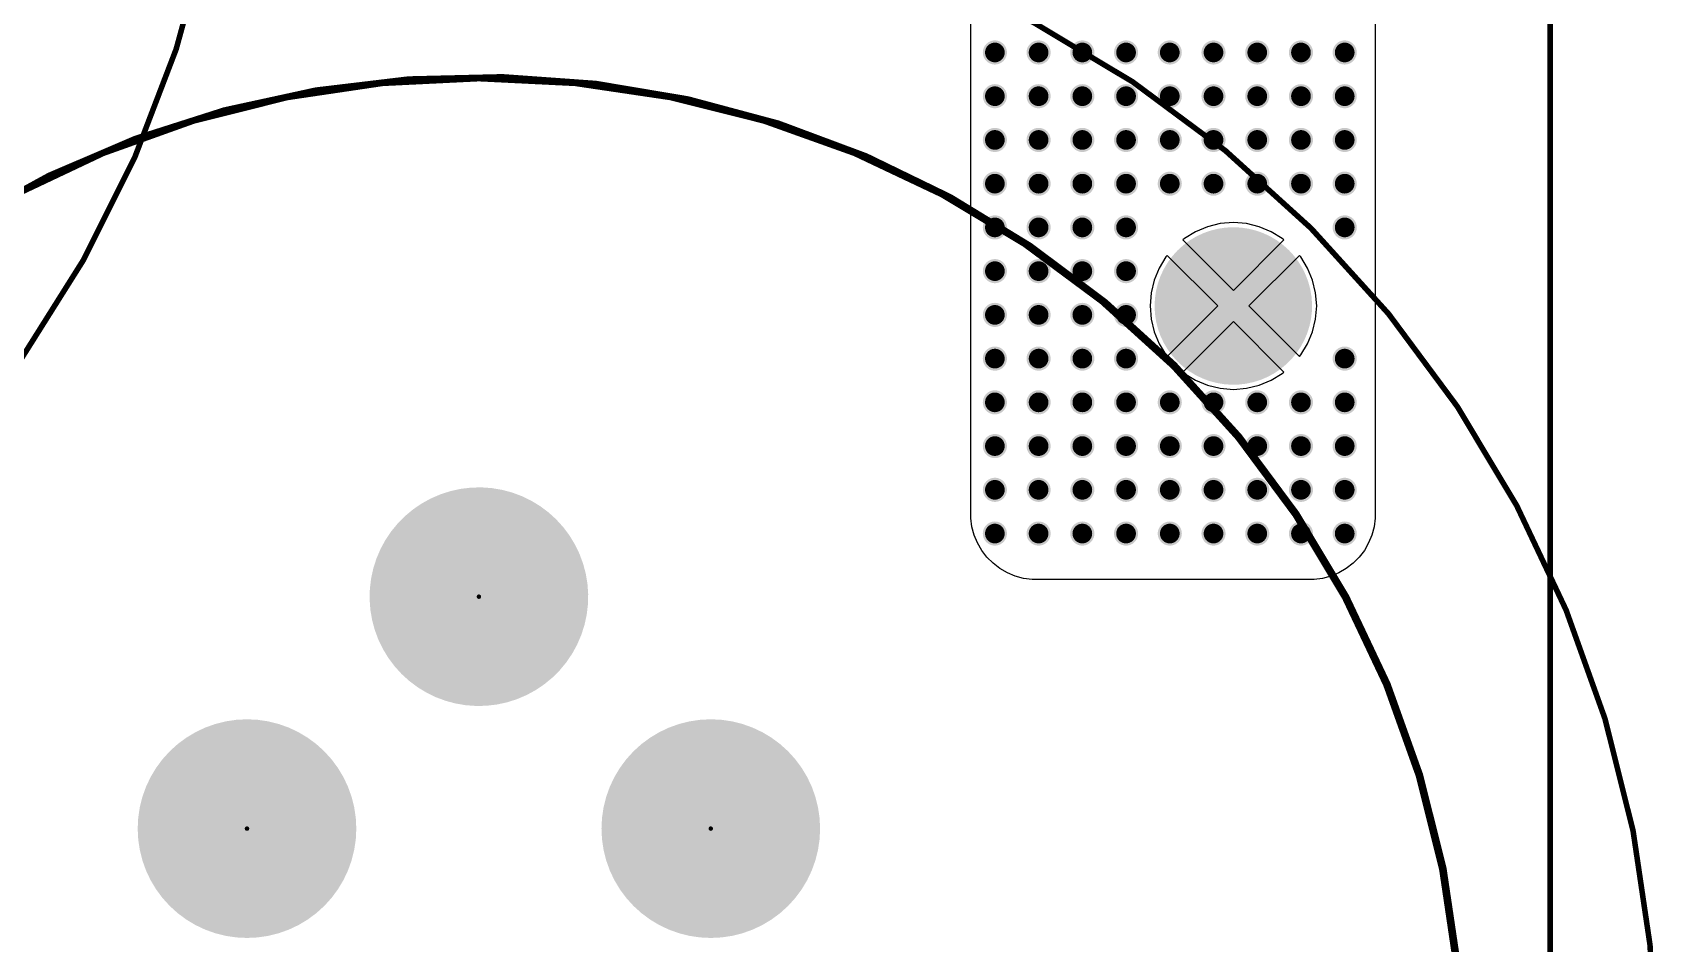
# Model space of a CAD drawing. Header units: millimetres. Extents: x -4 to 213, y -4 to 210.
# Drawn here: x 116 to 190.4, y 77.3 to 118.9 of the extents above; entities that cross this region are included whole.
import ezdxf

# ---------------------------------------------------------------- set-up
doc = ezdxf.new("R2010")
doc.units = ezdxf.units.MM
for name, color, linetype in [('BottomLayer', 5, 'Continuous'), ('BottomSolder', 6, 'Continuous'), ('Mechanical1', 6, 'Continuous'), ('Mechanical13', 56, 'Continuous'), ('Mechanical15', 56, 'Continuous'), ('MultiLayer', 9, 'Continuous'), ('PadHoleLayer', 156, 'Continuous'), ('TopLayer', 1, 'Continuous'), ('TopOverlay', 2, 'Continuous'), ('TopSolder', 216, 'Continuous'), ('ViaHoleLayer', 16, 'Continuous')]:
    doc.layers.add(name, color=color, linetype=linetype)

# ---------------------------------------------------------------- blocks, each defined once
blk = doc.blocks.new('DROSS__900_450_UH__R100230_041_000_17')
at = {"layer": 'Mechanical13', "const_width": 0.254}
blk.add_lwpolyline([(44.90400722, 0, 1), (-44.90400722, 0, 1)], format="xyb", close=True, dxfattribs=at)
at = {"layer": 'Mechanical15', "const_width": 0.254}
blk.add_lwpolyline([(53.82509427999999, 0, 1), (-53.82509427999999, 0, 1)], format="xyb", close=True, dxfattribs=at)
at = {"layer": 'TopOverlay', "const_width": 0.254}
blk.add_lwpolyline([(44.99999889999999, 0, 1), (-44.99999889999999, 0, 1)], format="xyb", close=True, dxfattribs=at)
blk = doc.blocks.new('DROSS__900_450_UH__R100230_041_000_32')
at = {"layer": 'BottomLayer', "const_width": 3.50000062}
blk.add_lwpolyline([(47.04999987999999, 0, 1), (50.54999796, 0, 1)], format="xyb", close=True, dxfattribs=at)
at = {"layer": 'BottomSolder'}
for points, const_width in [([(-0.0508, 15.00000302, 1), (0.0508, 15.00000302, 1)], 0.1016), ([(14.94920048, 15.00000048, 1), (15.05080048, 15.00000048, 1)], 0.1016), ([(46.99919988, 0, 1), (50.60079795999999, 0, 1)], 3.60160062), ([(14.94920302, 0, 1), (15.05080302, 0, 1)], 0.1016)]:
    blk.add_lwpolyline(points, format="xyb", close=True, dxfattribs=dict(at, const_width=const_width))
at = {"layer": 'Mechanical13'}
for points, const_width in [([(44.90400722, 0, 1), (-44.90400722, 0, 1)], 0.254), ([(44.84050722, 0, 1), (44.96750721999999, 0, 1)], 0.127)]:
    blk.add_lwpolyline(points, format="xyb", close=True, dxfattribs=dict(at, const_width=const_width))
at = {"layer": 'Mechanical15'}
for points, const_width in [([(53.82509427999999, 0, 1), (-53.82509427999999, 0, 1)], 0.254), ([(53.76159428, 0, 1), (53.88859428, 0, 1)], 0.127)]:
    blk.add_lwpolyline(points, format="xyb", close=True, dxfattribs=dict(at, const_width=const_width))
at = {"layer": 'MultiLayer', "const_width": 3.50000062}
blk.add_lwpolyline([(47.04999987999999, 0, 1), (50.54999796, 0, 1)], format="xyb", close=True, dxfattribs=at)
at = {"layer": 'PadHoleLayer'}
for points, const_width in [([(-2.50000008, 15.00000302, 1), (2.50000008, 15.00000302, 1)], 5.00000016), ([(12.5000004, 15.00000048, 1), (17.50000056, 15.00000048, 1)], 5.00000016), ([(12.50000294, 0, 1), (17.5000031, 0, 1)], 5.00000016), ([(47.54999888, 0, 1), (50.04999896, 0, 1)], 2.50000008)]:
    blk.add_lwpolyline(points, format="xyb", close=True, dxfattribs=dict(at, const_width=const_width))
at = {"layer": 'TopLayer', "const_width": 3.50000062}
blk.add_lwpolyline([(47.04999987999999, 0, 1), (50.54999796, 0, 1)], format="xyb", close=True, dxfattribs=at)
at = {"layer": 'TopOverlay'}
for points, const_width in [([(44.99999889999999, 0, 1), (-44.99999889999999, 0, 1)], 0.254), ([(44.9364989, 0, 1), (45.0634989, 0, 1)], 0.127)]:
    blk.add_lwpolyline(points, format="xyb", close=True, dxfattribs=dict(at, const_width=const_width))
at = {"layer": 'TopSolder'}
for points, const_width in [([(-0.0508, 15.00000302, 1), (0.0508, 15.00000302, 1)], 0.1016), ([(14.94920048, 15.00000048, 1), (15.05080048, 15.00000048, 1)], 0.1016), ([(46.99919988, 0, 1), (50.60079795999999, 0, 1)], 3.60160062), ([(14.94920302, 0, 1), (15.05080302, 0, 1)], 0.1016)]:
    blk.add_lwpolyline(points, format="xyb", close=True, dxfattribs=dict(at, const_width=const_width))

msp = doc.modelspace()

# ---------------------------------------------------------------- linework, layer by layer
at = {"layer": 'BottomLayer'}
for p, q in [((177.39996016, 172.40002858), (177.39998556, 96.89998145999999)), ((158.90000478, 96.89999924), (158.90000224, 165.39997654)), ((158.90000224, 96.70337022), (158.90000478, 96.89999924)), ((158.9513331, 96.31347514), (158.90000224, 96.70337022)), ((177.3999754, 96.70334482), (177.34864454, 96.31345227999999)), ((177.39998556, 96.89998145999999), (177.39997286, 96.89997384)), ((177.39997286, 96.89997384), (177.3999754, 96.70334482)), ((159.05311598, 95.93361306), (158.9513331, 96.31347514)), ((177.34864454, 96.31345227999999), (177.2468642, 95.93359274)), ((159.20361098, 95.57028892), (159.05311598, 95.93361306)), ((159.40024, 95.22971555999999), (159.20361098, 95.57028892)), ((159.63964008, 94.91772227999999), (159.40024, 95.22971555999999)), ((176.89974272, 95.22969778), (176.66034264, 94.91770704)), ((177.09637174, 95.57027113999999), (176.89974272, 95.22969778)), ((177.2468642, 95.93359274), (177.09637174, 95.57027113999999)), ((159.91771674, 94.63964562), (159.63964008, 94.91772227999999)), ((160.22971002, 94.40024299999999), (159.91771674, 94.63964562)), ((176.38226598, 94.63963038), (176.07027524, 94.40023029999999)), ((176.66034264, 94.91770704), (176.38226598, 94.63963038)), ((160.57028338, 94.20361143999999), (160.22971002, 94.40024299999999)), ((160.93360752, 94.05311644), (160.57028338, 94.20361143999999)), ((161.31346706, 93.95133356), (160.93360752, 94.05311644)), ((161.70336468, 93.9000027), (161.31346706, 93.95133356)), ((161.8999937, 93.9000027), (161.70336468, 93.9000027)), ((161.8999937, 93.90000015999999), (161.8999937, 93.9000027)), ((174.39999918, 93.90000015999999), (161.8999937, 93.90000015999999)), ((174.5966282, 93.89999762), (174.39999918, 93.90000015999999)), ((174.98652328, 93.95132848), (174.5966282, 93.89999762)), ((175.36638028, 94.05310881999999), (174.98652328, 93.95132848)), ((175.72970442, 94.20360382), (175.36638028, 94.05310881999999)), ((176.07027524, 94.40023029999999), (175.72970442, 94.20360382))]:
    msp.add_line(p, q, dxfattribs=at)
at = {"layer": 'BottomLayer', "const_width": 0.4499991}
for points in [[(159.77508558, 118.00006372, 1), (160.22508722, 118.00006372, 1)], [(161.77508666, 118.00006372, 1), (162.2250883, 118.00006372, 1)], [(163.77508774, 118.00006372, 1), (164.22508938, 118.00006372, 1)], [(165.77508882, 118.00006372, 1), (166.22509046, 118.00006372, 1)], [(167.7750899, 118.00006372, 1), (168.22509154, 118.00006372, 1)], [(169.77509098, 118.00006372, 1), (170.22509262, 118.00006372, 1)], [(171.77509206, 118.00006372, 1), (172.2250937, 118.00006372, 1)], [(173.77509314, 118.00006372, 1), (174.22509478, 118.00006372, 1)], [(175.77509422, 118.00006372, 1), (176.22509586, 118.00006372, 1)], [(159.77508558, 116.00006264, 1), (160.22508722, 116.00006264, 1)], [(161.77508666, 116.00006264, 1), (162.2250883, 116.00006264, 1)], [(163.77508774, 116.00006264, 1), (164.22508938, 116.00006264, 1)], [(165.77508882, 116.00006264, 1), (166.22509046, 116.00006264, 1)], [(167.7750899, 116.00006264, 1), (168.22509154, 116.00006264, 1)], [(169.77509098, 116.00006264, 1), (170.22509262, 116.00006264, 1)], [(171.77509206, 116.00006264, 1), (172.2250937, 116.00006264, 1)], [(173.77509314, 116.00006264, 1), (174.22509478, 116.00006264, 1)], [(175.77509422, 116.00006264, 1), (176.22509586, 116.00006264, 1)], [(159.77508558, 114.00006156, 1), (160.22508722, 114.00006156, 1)], [(161.77508666, 114.00006156, 1), (162.2250883, 114.00006156, 1)], [(163.77508774, 114.00006156, 1), (164.22508938, 114.00006156, 1)], [(165.77508882, 114.00006156, 1), (166.22509046, 114.00006156, 1)], [(167.7750899, 114.00006156, 1), (168.22509154, 114.00006156, 1)], [(169.77509098, 114.00006156, 1), (170.22509262, 114.00006156, 1)], [(171.77509206, 114.00006156, 1), (172.2250937, 114.00006156, 1)], [(173.77509314, 114.00006156, 1), (174.22509478, 114.00006156, 1)], [(175.77509422, 114.00006156, 1), (176.22509586, 114.00006156, 1)], [(159.77508558, 112.00006048, 1), (160.22508722, 112.00006048, 1)], [(161.77508666, 112.00006048, 1), (162.2250883, 112.00006048, 1)], [(163.77508774, 112.00006048, 1), (164.22508938, 112.00006048, 1)], [(165.77508882, 112.00006048, 1), (166.22509046, 112.00006048, 1)], [(167.7750899, 112.00006048, 1), (168.22509154, 112.00006048, 1)], [(169.77509098, 112.00006048, 1), (170.22509262, 112.00006048, 1)], [(171.77509206, 112.00006048, 1), (172.2250937, 112.00006048, 1)], [(173.77509314, 112.00006048, 1), (174.22509478, 112.00006048, 1)], [(175.77509422, 112.00006048, 1), (176.22509586, 112.00006048, 1)], [(159.77508558, 110.0000594, 1), (160.22508722, 110.0000594, 1)], [(161.77508666, 110.0000594, 1), (162.2250883, 110.0000594, 1)], [(163.77508774, 110.0000594, 1), (164.22508938, 110.0000594, 1)], [(165.77508882, 110.0000594, 1), (166.22509046, 110.0000594, 1)], [(175.77509422, 110.0000594, 1), (176.22509586, 110.0000594, 1)], [(159.77508558, 108.00005832, 1), (160.22508722, 108.00005832, 1)], [(161.77508666, 108.00005832, 1), (162.2250883, 108.00005832, 1)], [(163.77508774, 108.00005832, 1), (164.22508938, 108.00005832, 1)], [(165.77508882, 108.00005832, 1), (166.22509046, 108.00005832, 1)], [(159.77508558, 106.00005724, 1), (160.22508722, 106.00005724, 1)], [(161.77508666, 106.00005724, 1), (162.2250883, 106.00005724, 1)], [(163.77508774, 106.00005724, 1), (164.22508938, 106.00005724, 1)], [(165.77508882, 106.00005724, 1), (166.22509046, 106.00005724, 1)], [(159.77508558, 104.00005616, 1), (160.22508722, 104.00005616, 1)], [(161.77508666, 104.00005616, 1), (162.2250883, 104.00005616, 1)], [(163.77508774, 104.00005616, 1), (164.22508938, 104.00005616, 1)], [(165.77508882, 104.00005616, 1), (166.22509046, 104.00005616, 1)], [(175.77509422, 104.00005616, 1), (176.22509586, 104.00005616, 1)], [(159.77508558, 102.00005508, 1), (160.22508722, 102.00005508, 1)], [(161.77508666, 102.00005508, 1), (162.2250883, 102.00005508, 1)], [(163.77508774, 102.00005508, 1), (164.22508938, 102.00005508, 1)], [(165.77508882, 102.00005508, 1), (166.22509046, 102.00005508, 1)], [(167.7750899, 102.00005508, 1), (168.22509154, 102.00005508, 1)], [(169.77509098, 102.00005508, 1), (170.22509262, 102.00005508, 1)], [(171.77509206, 102.00005508, 1), (172.2250937, 102.00005508, 1)], [(173.77509314, 102.00005508, 1), (174.22509478, 102.00005508, 1)], [(175.77509422, 102.00005508, 1), (176.22509586, 102.00005508, 1)], [(159.77508558, 100.000054, 1), (160.22508722, 100.000054, 1)], [(161.77508666, 100.000054, 1), (162.2250883, 100.000054, 1)], [(163.77508774, 100.000054, 1), (164.22508938, 100.000054, 1)], [(165.77508882, 100.000054, 1), (166.22509046, 100.000054, 1)], [(167.7750899, 100.000054, 1), (168.22509154, 100.000054, 1)], [(169.77509098, 100.000054, 1), (170.22509262, 100.000054, 1)], [(171.77509206, 100.000054, 1), (172.2250937, 100.000054, 1)], [(173.77509314, 100.000054, 1), (174.22509478, 100.000054, 1)], [(175.77509422, 100.000054, 1), (176.22509586, 100.000054, 1)], [(159.77508558, 98.00005291999999, 1), (160.22508722, 98.00005291999999, 1)], [(161.77508666, 98.00005291999999, 1), (162.2250883, 98.00005291999999, 1)], [(163.77508774, 98.00005291999999, 1), (164.22508938, 98.00005291999999, 1)], [(165.77508882, 98.00005291999999, 1), (166.22509046, 98.00005291999999, 1)], [(167.7750899, 98.00005291999999, 1), (168.22509154, 98.00005291999999, 1)], [(169.77509098, 98.00005291999999, 1), (170.22509262, 98.00005291999999, 1)], [(171.77509206, 98.00005291999999, 1), (172.2250937, 98.00005291999999, 1)], [(173.77509314, 98.00005291999999, 1), (174.22509478, 98.00005291999999, 1)], [(175.77509422, 98.00005291999999, 1), (176.22509586, 98.00005291999999, 1)], [(159.77508558, 96.00005184, 1), (160.22508722, 96.00005184, 1)], [(161.77508666, 96.00005184, 1), (162.2250883, 96.00005184, 1)], [(163.77508774, 96.00005184, 1), (164.22508938, 96.00005184, 1)], [(165.77508882, 96.00005184, 1), (166.22509046, 96.00005184, 1)], [(167.7750899, 96.00005184, 1), (168.22509154, 96.00005184, 1)], [(169.77509098, 96.00005184, 1), (170.22509262, 96.00005184, 1)], [(171.77509206, 96.00005184, 1), (172.2250937, 96.00005184, 1)], [(173.77509314, 96.00005184, 1), (174.22509478, 96.00005184, 1)], [(175.77509422, 96.00005184, 1), (176.22509586, 96.00005184, 1)]]:
    msp.add_lwpolyline(points, format="xyb", close=True, dxfattribs=at)
at = {"layer": 'BottomSolder', "const_width": 0.5515991}
for points in [[(159.72428558, 118.00006372, 1), (160.27588722, 118.00006372, 1)], [(161.72428666, 118.00006372, 1), (162.2758883, 118.00006372, 1)], [(163.72428774, 118.00006372, 1), (164.27588938, 118.00006372, 1)], [(165.72428882, 118.00006372, 1), (166.27589046, 118.00006372, 1)], [(167.7242899, 118.00006372, 1), (168.27589154, 118.00006372, 1)], [(169.72429098, 118.00006372, 1), (170.27589262, 118.00006372, 1)], [(171.72429206, 118.00006372, 1), (172.2758937, 118.00006372, 1)], [(173.72429314, 118.00006372, 1), (174.27589478, 118.00006372, 1)], [(175.72429422, 118.00006372, 1), (176.27589586, 118.00006372, 1)], [(159.72428558, 116.00006264, 1), (160.27588722, 116.00006264, 1)], [(161.72428666, 116.00006264, 1), (162.2758883, 116.00006264, 1)], [(163.72428774, 116.00006264, 1), (164.27588938, 116.00006264, 1)], [(165.72428882, 116.00006264, 1), (166.27589046, 116.00006264, 1)], [(167.7242899, 116.00006264, 1), (168.27589154, 116.00006264, 1)], [(169.72429098, 116.00006264, 1), (170.27589262, 116.00006264, 1)], [(171.72429206, 116.00006264, 1), (172.2758937, 116.00006264, 1)], [(173.72429314, 116.00006264, 1), (174.27589478, 116.00006264, 1)], [(175.72429422, 116.00006264, 1), (176.27589586, 116.00006264, 1)], [(159.72428558, 114.00006156, 1), (160.27588722, 114.00006156, 1)], [(161.72428666, 114.00006156, 1), (162.2758883, 114.00006156, 1)], [(163.72428774, 114.00006156, 1), (164.27588938, 114.00006156, 1)], [(165.72428882, 114.00006156, 1), (166.27589046, 114.00006156, 1)], [(167.7242899, 114.00006156, 1), (168.27589154, 114.00006156, 1)], [(169.72429098, 114.00006156, 1), (170.27589262, 114.00006156, 1)], [(171.72429206, 114.00006156, 1), (172.2758937, 114.00006156, 1)], [(173.72429314, 114.00006156, 1), (174.27589478, 114.00006156, 1)], [(175.72429422, 114.00006156, 1), (176.27589586, 114.00006156, 1)], [(159.72428558, 112.00006048, 1), (160.27588722, 112.00006048, 1)], [(161.72428666, 112.00006048, 1), (162.2758883, 112.00006048, 1)], [(163.72428774, 112.00006048, 1), (164.27588938, 112.00006048, 1)], [(165.72428882, 112.00006048, 1), (166.27589046, 112.00006048, 1)], [(167.7242899, 112.00006048, 1), (168.27589154, 112.00006048, 1)], [(169.72429098, 112.00006048, 1), (170.27589262, 112.00006048, 1)], [(171.72429206, 112.00006048, 1), (172.2758937, 112.00006048, 1)], [(173.72429314, 112.00006048, 1), (174.27589478, 112.00006048, 1)], [(175.72429422, 112.00006048, 1), (176.27589586, 112.00006048, 1)], [(159.72428558, 110.0000594, 1), (160.27588722, 110.0000594, 1)], [(161.72428666, 110.0000594, 1), (162.2758883, 110.0000594, 1)], [(163.72428774, 110.0000594, 1), (164.27588938, 110.0000594, 1)], [(165.72428882, 110.0000594, 1), (166.27589046, 110.0000594, 1)], [(175.72429422, 110.0000594, 1), (176.27589586, 110.0000594, 1)], [(159.72428558, 108.00005832, 1), (160.27588722, 108.00005832, 1)], [(161.72428666, 108.00005832, 1), (162.2758883, 108.00005832, 1)], [(163.72428774, 108.00005832, 1), (164.27588938, 108.00005832, 1)], [(165.72428882, 108.00005832, 1), (166.27589046, 108.00005832, 1)], [(159.72428558, 106.00005724, 1), (160.27588722, 106.00005724, 1)], [(161.72428666, 106.00005724, 1), (162.2758883, 106.00005724, 1)], [(163.72428774, 106.00005724, 1), (164.27588938, 106.00005724, 1)], [(165.72428882, 106.00005724, 1), (166.27589046, 106.00005724, 1)], [(159.72428558, 104.00005616, 1), (160.27588722, 104.00005616, 1)], [(161.72428666, 104.00005616, 1), (162.2758883, 104.00005616, 1)], [(163.72428774, 104.00005616, 1), (164.27588938, 104.00005616, 1)], [(165.72428882, 104.00005616, 1), (166.27589046, 104.00005616, 1)], [(175.72429422, 104.00005616, 1), (176.27589586, 104.00005616, 1)], [(159.72428558, 102.00005508, 1), (160.27588722, 102.00005508, 1)], [(161.72428666, 102.00005508, 1), (162.2758883, 102.00005508, 1)], [(163.72428774, 102.00005508, 1), (164.27588938, 102.00005508, 1)], [(165.72428882, 102.00005508, 1), (166.27589046, 102.00005508, 1)], [(167.7242899, 102.00005508, 1), (168.27589154, 102.00005508, 1)], [(169.72429098, 102.00005508, 1), (170.27589262, 102.00005508, 1)], [(171.72429206, 102.00005508, 1), (172.2758937, 102.00005508, 1)], [(173.72429314, 102.00005508, 1), (174.27589478, 102.00005508, 1)], [(175.72429422, 102.00005508, 1), (176.27589586, 102.00005508, 1)], [(159.72428558, 100.000054, 1), (160.27588722, 100.000054, 1)], [(161.72428666, 100.000054, 1), (162.2758883, 100.000054, 1)], [(163.72428774, 100.000054, 1), (164.27588938, 100.000054, 1)], [(165.72428882, 100.000054, 1), (166.27589046, 100.000054, 1)], [(167.7242899, 100.000054, 1), (168.27589154, 100.000054, 1)], [(169.72429098, 100.000054, 1), (170.27589262, 100.000054, 1)], [(171.72429206, 100.000054, 1), (172.2758937, 100.000054, 1)], [(173.72429314, 100.000054, 1), (174.27589478, 100.000054, 1)], [(175.72429422, 100.000054, 1), (176.27589586, 100.000054, 1)], [(159.72428558, 98.00005291999999, 1), (160.27588722, 98.00005291999999, 1)], [(161.72428666, 98.00005291999999, 1), (162.2758883, 98.00005291999999, 1)], [(163.72428774, 98.00005291999999, 1), (164.27588938, 98.00005291999999, 1)], [(165.72428882, 98.00005291999999, 1), (166.27589046, 98.00005291999999, 1)], [(167.7242899, 98.00005291999999, 1), (168.27589154, 98.00005291999999, 1)], [(169.72429098, 98.00005291999999, 1), (170.27589262, 98.00005291999999, 1)], [(171.72429206, 98.00005291999999, 1), (172.2758937, 98.00005291999999, 1)], [(173.72429314, 98.00005291999999, 1), (174.27589478, 98.00005291999999, 1)], [(175.72429422, 98.00005291999999, 1), (176.27589586, 98.00005291999999, 1)], [(159.72428558, 96.00005184, 1), (160.27588722, 96.00005184, 1)], [(161.72428666, 96.00005184, 1), (162.2758883, 96.00005184, 1)], [(163.72428774, 96.00005184, 1), (164.27588938, 96.00005184, 1)], [(165.72428882, 96.00005184, 1), (166.27589046, 96.00005184, 1)], [(167.7242899, 96.00005184, 1), (168.27589154, 96.00005184, 1)], [(169.72429098, 96.00005184, 1), (170.27589262, 96.00005184, 1)], [(171.72429206, 96.00005184, 1), (172.2758937, 96.00005184, 1)], [(173.72429314, 96.00005184, 1), (174.27589478, 96.00005184, 1)], [(175.72429422, 96.00005184, 1), (176.27589586, 96.00005184, 1)]]:
    msp.add_lwpolyline(points, format="xyb", close=True, dxfattribs=at)
at = {"layer": 'Mechanical1', "const_width": 0.254}
msp.add_lwpolyline([(185.40000004, 30.4000027), (185.40000004, 178.3999988)], dxfattribs=at)
at = {"layer": 'MultiLayer', "const_width": 0.4499991}
for points in [[(159.77508558, 118.00006372, 1), (160.22508722, 118.00006372, 1)], [(161.77508666, 118.00006372, 1), (162.2250883, 118.00006372, 1)], [(163.77508774, 118.00006372, 1), (164.22508938, 118.00006372, 1)], [(165.77508882, 118.00006372, 1), (166.22509046, 118.00006372, 1)], [(167.7750899, 118.00006372, 1), (168.22509154, 118.00006372, 1)], [(169.77509098, 118.00006372, 1), (170.22509262, 118.00006372, 1)], [(171.77509206, 118.00006372, 1), (172.2250937, 118.00006372, 1)], [(173.77509314, 118.00006372, 1), (174.22509478, 118.00006372, 1)], [(175.77509422, 118.00006372, 1), (176.22509586, 118.00006372, 1)], [(159.77508558, 116.00006264, 1), (160.22508722, 116.00006264, 1)], [(161.77508666, 116.00006264, 1), (162.2250883, 116.00006264, 1)], [(163.77508774, 116.00006264, 1), (164.22508938, 116.00006264, 1)], [(165.77508882, 116.00006264, 1), (166.22509046, 116.00006264, 1)], [(167.7750899, 116.00006264, 1), (168.22509154, 116.00006264, 1)], [(169.77509098, 116.00006264, 1), (170.22509262, 116.00006264, 1)], [(171.77509206, 116.00006264, 1), (172.2250937, 116.00006264, 1)], [(173.77509314, 116.00006264, 1), (174.22509478, 116.00006264, 1)], [(175.77509422, 116.00006264, 1), (176.22509586, 116.00006264, 1)], [(159.77508558, 114.00006156, 1), (160.22508722, 114.00006156, 1)], [(161.77508666, 114.00006156, 1), (162.2250883, 114.00006156, 1)], [(163.77508774, 114.00006156, 1), (164.22508938, 114.00006156, 1)], [(165.77508882, 114.00006156, 1), (166.22509046, 114.00006156, 1)], [(167.7750899, 114.00006156, 1), (168.22509154, 114.00006156, 1)], [(169.77509098, 114.00006156, 1), (170.22509262, 114.00006156, 1)], [(171.77509206, 114.00006156, 1), (172.2250937, 114.00006156, 1)], [(173.77509314, 114.00006156, 1), (174.22509478, 114.00006156, 1)], [(175.77509422, 114.00006156, 1), (176.22509586, 114.00006156, 1)], [(159.77508558, 112.00006048, 1), (160.22508722, 112.00006048, 1)], [(161.77508666, 112.00006048, 1), (162.2250883, 112.00006048, 1)], [(163.77508774, 112.00006048, 1), (164.22508938, 112.00006048, 1)], [(165.77508882, 112.00006048, 1), (166.22509046, 112.00006048, 1)], [(167.7750899, 112.00006048, 1), (168.22509154, 112.00006048, 1)], [(169.77509098, 112.00006048, 1), (170.22509262, 112.00006048, 1)], [(171.77509206, 112.00006048, 1), (172.2250937, 112.00006048, 1)], [(173.77509314, 112.00006048, 1), (174.22509478, 112.00006048, 1)], [(175.77509422, 112.00006048, 1), (176.22509586, 112.00006048, 1)], [(159.77508558, 110.0000594, 1), (160.22508722, 110.0000594, 1)], [(161.77508666, 110.0000594, 1), (162.2250883, 110.0000594, 1)], [(163.77508774, 110.0000594, 1), (164.22508938, 110.0000594, 1)], [(165.77508882, 110.0000594, 1), (166.22509046, 110.0000594, 1)], [(175.77509422, 110.0000594, 1), (176.22509586, 110.0000594, 1)], [(159.77508558, 108.00005832, 1), (160.22508722, 108.00005832, 1)], [(161.77508666, 108.00005832, 1), (162.2250883, 108.00005832, 1)], [(163.77508774, 108.00005832, 1), (164.22508938, 108.00005832, 1)], [(165.77508882, 108.00005832, 1), (166.22509046, 108.00005832, 1)], [(159.77508558, 106.00005724, 1), (160.22508722, 106.00005724, 1)], [(161.77508666, 106.00005724, 1), (162.2250883, 106.00005724, 1)], [(163.77508774, 106.00005724, 1), (164.22508938, 106.00005724, 1)], [(165.77508882, 106.00005724, 1), (166.22509046, 106.00005724, 1)], [(159.77508558, 104.00005616, 1), (160.22508722, 104.00005616, 1)], [(161.77508666, 104.00005616, 1), (162.2250883, 104.00005616, 1)], [(163.77508774, 104.00005616, 1), (164.22508938, 104.00005616, 1)], [(165.77508882, 104.00005616, 1), (166.22509046, 104.00005616, 1)], [(175.77509422, 104.00005616, 1), (176.22509586, 104.00005616, 1)], [(159.77508558, 102.00005508, 1), (160.22508722, 102.00005508, 1)], [(161.77508666, 102.00005508, 1), (162.2250883, 102.00005508, 1)], [(163.77508774, 102.00005508, 1), (164.22508938, 102.00005508, 1)], [(165.77508882, 102.00005508, 1), (166.22509046, 102.00005508, 1)], [(167.7750899, 102.00005508, 1), (168.22509154, 102.00005508, 1)], [(169.77509098, 102.00005508, 1), (170.22509262, 102.00005508, 1)], [(171.77509206, 102.00005508, 1), (172.2250937, 102.00005508, 1)], [(173.77509314, 102.00005508, 1), (174.22509478, 102.00005508, 1)], [(175.77509422, 102.00005508, 1), (176.22509586, 102.00005508, 1)], [(159.77508558, 100.000054, 1), (160.22508722, 100.000054, 1)], [(161.77508666, 100.000054, 1), (162.2250883, 100.000054, 1)], [(163.77508774, 100.000054, 1), (164.22508938, 100.000054, 1)], [(165.77508882, 100.000054, 1), (166.22509046, 100.000054, 1)], [(167.7750899, 100.000054, 1), (168.22509154, 100.000054, 1)], [(169.77509098, 100.000054, 1), (170.22509262, 100.000054, 1)], [(171.77509206, 100.000054, 1), (172.2250937, 100.000054, 1)], [(173.77509314, 100.000054, 1), (174.22509478, 100.000054, 1)], [(175.77509422, 100.000054, 1), (176.22509586, 100.000054, 1)], [(159.77508558, 98.00005291999999, 1), (160.22508722, 98.00005291999999, 1)], [(161.77508666, 98.00005291999999, 1), (162.2250883, 98.00005291999999, 1)], [(163.77508774, 98.00005291999999, 1), (164.22508938, 98.00005291999999, 1)], [(165.77508882, 98.00005291999999, 1), (166.22509046, 98.00005291999999, 1)], [(167.7750899, 98.00005291999999, 1), (168.22509154, 98.00005291999999, 1)], [(169.77509098, 98.00005291999999, 1), (170.22509262, 98.00005291999999, 1)], [(171.77509206, 98.00005291999999, 1), (172.2250937, 98.00005291999999, 1)], [(173.77509314, 98.00005291999999, 1), (174.22509478, 98.00005291999999, 1)], [(175.77509422, 98.00005291999999, 1), (176.22509586, 98.00005291999999, 1)], [(159.77508558, 96.00005184, 1), (160.22508722, 96.00005184, 1)], [(161.77508666, 96.00005184, 1), (162.2250883, 96.00005184, 1)], [(163.77508774, 96.00005184, 1), (164.22508938, 96.00005184, 1)], [(165.77508882, 96.00005184, 1), (166.22509046, 96.00005184, 1)], [(167.7750899, 96.00005184, 1), (168.22509154, 96.00005184, 1)], [(169.77509098, 96.00005184, 1), (170.22509262, 96.00005184, 1)], [(171.77509206, 96.00005184, 1), (172.2250937, 96.00005184, 1)], [(173.77509314, 96.00005184, 1), (174.22509478, 96.00005184, 1)], [(175.77509422, 96.00005184, 1), (176.22509586, 96.00005184, 1)]]:
    msp.add_lwpolyline(points, format="xyb", close=True, dxfattribs=at)
at = {"layer": 'TopLayer'}
for p, q in [((177.39999826, 168.90000002), (177.39998048, 96.89998145999999)), ((158.89999716, 96.90001955999999), (158.90000224, 167.89995884)), ((170.31052044, 110.17163132), (169.72891378, 110.03200244)), ((170.9068083, 110.21855782), (170.31052044, 110.17163132)), ((171.50309616, 110.17163132), (170.9068083, 110.21855782)), ((172.08470282, 110.03200244), (171.50309616, 110.17163132)), ((168.66631748, 109.49058112), (168.59287084, 109.42785074)), ((168.59287084, 109.42785074), (170.90680576, 107.11391582)), ((169.17630884, 109.80310272), (168.66631748, 109.49058112)), ((169.72891378, 110.03200244), (169.17630884, 109.80310272)), ((170.90680576, 107.11391582), (173.22074322, 109.42785328)), ((172.63730776, 109.80310272), (172.08470282, 110.03200244)), ((173.14729912, 109.49058112), (172.63730776, 109.80310272)), ((173.22074322, 109.42785328), (173.14729912, 109.49058112)), ((167.82303748, 108.64730112), (167.51051588, 108.13730976)), ((167.88576532, 108.72074522), (167.82303748, 108.64730112)), ((170.19970024, 106.4068103), (167.88576532, 108.72074522)), ((173.92784874, 108.72074776), (171.61391128, 106.4068103)), ((173.99057912, 108.64730112), (173.92784874, 108.72074776)), ((174.30310072, 108.13730976), (173.99057912, 108.64730112)), ((167.51051588, 108.13730976), (167.28161616, 107.58470482)), ((174.53200044, 107.58470482), (174.30310072, 108.13730976)), ((167.28161616, 107.58470482), (167.14198728, 107.00309816)), ((174.67162932, 107.00309816), (174.53200044, 107.58470482)), ((167.14198728, 107.00309816), (167.09506078, 106.4068103)), ((167.09506078, 106.4068103), (167.14198728, 105.81052244)), ((167.88576532, 104.09287538), (170.19970024, 106.4068103)), ((171.61391128, 106.4068103), (173.92784874, 104.09287284)), ((174.71855582, 106.4068103), (174.67162932, 107.00309816)), ((174.67162932, 105.81052244), (174.71855582, 106.4068103)), ((167.14198728, 105.81052244), (167.28161616, 105.22891578)), ((170.90680576, 105.69970478), (168.59287084, 103.38576986)), ((173.22074322, 103.38576732), (170.90680576, 105.69970478)), ((174.53200044, 105.22891578), (174.67162932, 105.81052244)), ((167.28161616, 105.22891578), (167.51051588, 104.67631084)), ((174.30310072, 104.67631084), (174.53200044, 105.22891578)), ((167.51051588, 104.67631084), (167.82303748, 104.16631948)), ((167.82303748, 104.16631948), (167.88576532, 104.09287538)), ((173.92784874, 104.09287284), (173.99057912, 104.16631948)), ((173.99057912, 104.16631948), (174.30310072, 104.67631084)), ((168.59287084, 103.38576986), (168.66631748, 103.32303948)), ((173.14729912, 103.32303948), (173.22074322, 103.38576732)), ((168.66631748, 103.32303948), (169.17630884, 103.01051788)), ((169.17630884, 103.01051788), (169.72891378, 102.78161816)), ((169.72891378, 102.78161816), (170.31052044, 102.64198928)), ((170.31052044, 102.64198928), (170.9068083, 102.59506278)), ((170.9068083, 102.59506278), (171.50309616, 102.64198928)), ((171.50309616, 102.64198928), (172.08470282, 102.78161816)), ((172.08470282, 102.78161816), (172.63730776, 103.01051788)), ((172.63730776, 103.01051788), (173.14729912, 103.32303948)), ((158.89999462, 96.70338799999999), (158.89999716, 96.90001955999999)), ((158.9513204, 96.31349037999999), (158.89999462, 96.70338799999999)), ((177.3999754, 96.70334736), (177.34864708, 96.31345227999999)), ((177.39998048, 96.89998145999999), (177.39997286, 96.89997892)), ((177.39997286, 96.89997892), (177.3999754, 96.70334736)), ((159.05310074, 95.9336283), (158.9513204, 96.31349037999999)), ((177.34864708, 96.31345227999999), (177.2468642, 95.93359274)), ((159.2035932, 95.57029908), (159.05310074, 95.9336283)), ((159.40021968, 95.22972318), (159.2035932, 95.57029908)), ((159.63961976, 94.91772481999999), (159.40021968, 95.22972318)), ((176.89974272, 95.2296927), (176.66034264, 94.91769941999999)), ((177.09637174, 95.57026606), (176.89974272, 95.2296927)), ((177.2468642, 95.93359274), (177.09637174, 95.57026606)), ((159.91769642, 94.63964562), (159.63961976, 94.91772481999999)), ((160.2296897, 94.40024045999999), (159.91769642, 94.63964562)), ((176.38226344, 94.63962276), (176.07027016, 94.40022013999999)), ((176.66034264, 94.91769941999999), (176.38226344, 94.63962276)), ((160.57026052, 94.20360636), (160.2296897, 94.40024045999999)), ((160.9335872, 94.05310881999999), (160.57026052, 94.20360636)), ((161.31344674, 93.95132339999999), (160.9335872, 94.05310881999999)), ((161.70334436, 93.89998999999999), (161.31344674, 93.95132339999999)), ((161.89997592, 93.89998999999999), (161.70334436, 93.89998999999999)), ((161.89998608, 93.89998745999999), (161.89997592, 93.89998999999999)), ((174.39998394, 93.89998999999999), (161.89998608, 93.89998745999999)), ((174.5966155, 93.89998745999999), (174.39998394, 93.89998999999999)), ((174.98651058, 93.95131578), (174.5966155, 93.89998745999999)), ((175.36637266, 94.05309865999999), (174.98651058, 93.95131578)), ((175.7296968, 94.20359112), (175.36637266, 94.05309865999999)), ((176.07027016, 94.40022013999999), (175.7296968, 94.20359112))]:
    msp.add_line(p, q, dxfattribs=at)
at = {"layer": 'TopLayer', "const_width": 0.4499991}
for points in [[(159.77508558, 118.00006372, 1), (160.22508722, 118.00006372, 1)], [(161.77508666, 118.00006372, 1), (162.2250883, 118.00006372, 1)], [(163.77508774, 118.00006372, 1), (164.22508938, 118.00006372, 1)], [(165.77508882, 118.00006372, 1), (166.22509046, 118.00006372, 1)], [(167.7750899, 118.00006372, 1), (168.22509154, 118.00006372, 1)], [(169.77509098, 118.00006372, 1), (170.22509262, 118.00006372, 1)], [(171.77509206, 118.00006372, 1), (172.2250937, 118.00006372, 1)], [(173.77509314, 118.00006372, 1), (174.22509478, 118.00006372, 1)], [(175.77509422, 118.00006372, 1), (176.22509586, 118.00006372, 1)], [(159.77508558, 116.00006264, 1), (160.22508722, 116.00006264, 1)], [(161.77508666, 116.00006264, 1), (162.2250883, 116.00006264, 1)], [(163.77508774, 116.00006264, 1), (164.22508938, 116.00006264, 1)], [(165.77508882, 116.00006264, 1), (166.22509046, 116.00006264, 1)], [(167.7750899, 116.00006264, 1), (168.22509154, 116.00006264, 1)], [(169.77509098, 116.00006264, 1), (170.22509262, 116.00006264, 1)], [(171.77509206, 116.00006264, 1), (172.2250937, 116.00006264, 1)], [(173.77509314, 116.00006264, 1), (174.22509478, 116.00006264, 1)], [(175.77509422, 116.00006264, 1), (176.22509586, 116.00006264, 1)], [(159.77508558, 114.00006156, 1), (160.22508722, 114.00006156, 1)], [(161.77508666, 114.00006156, 1), (162.2250883, 114.00006156, 1)], [(163.77508774, 114.00006156, 1), (164.22508938, 114.00006156, 1)], [(165.77508882, 114.00006156, 1), (166.22509046, 114.00006156, 1)], [(167.7750899, 114.00006156, 1), (168.22509154, 114.00006156, 1)], [(169.77509098, 114.00006156, 1), (170.22509262, 114.00006156, 1)], [(171.77509206, 114.00006156, 1), (172.2250937, 114.00006156, 1)], [(173.77509314, 114.00006156, 1), (174.22509478, 114.00006156, 1)], [(175.77509422, 114.00006156, 1), (176.22509586, 114.00006156, 1)], [(159.77508558, 112.00006048, 1), (160.22508722, 112.00006048, 1)], [(161.77508666, 112.00006048, 1), (162.2250883, 112.00006048, 1)], [(163.77508774, 112.00006048, 1), (164.22508938, 112.00006048, 1)], [(165.77508882, 112.00006048, 1), (166.22509046, 112.00006048, 1)], [(167.7750899, 112.00006048, 1), (168.22509154, 112.00006048, 1)], [(169.77509098, 112.00006048, 1), (170.22509262, 112.00006048, 1)], [(171.77509206, 112.00006048, 1), (172.2250937, 112.00006048, 1)], [(173.77509314, 112.00006048, 1), (174.22509478, 112.00006048, 1)], [(175.77509422, 112.00006048, 1), (176.22509586, 112.00006048, 1)], [(159.77508558, 110.0000594, 1), (160.22508722, 110.0000594, 1)], [(161.77508666, 110.0000594, 1), (162.2250883, 110.0000594, 1)], [(163.77508774, 110.0000594, 1), (164.22508938, 110.0000594, 1)], [(165.77508882, 110.0000594, 1), (166.22509046, 110.0000594, 1)], [(175.77509422, 110.0000594, 1), (176.22509586, 110.0000594, 1)], [(159.77508558, 108.00005832, 1), (160.22508722, 108.00005832, 1)], [(161.77508666, 108.00005832, 1), (162.2250883, 108.00005832, 1)], [(163.77508774, 108.00005832, 1), (164.22508938, 108.00005832, 1)], [(165.77508882, 108.00005832, 1), (166.22509046, 108.00005832, 1)], [(159.77508558, 106.00005724, 1), (160.22508722, 106.00005724, 1)], [(161.77508666, 106.00005724, 1), (162.2250883, 106.00005724, 1)], [(163.77508774, 106.00005724, 1), (164.22508938, 106.00005724, 1)], [(165.77508882, 106.00005724, 1), (166.22509046, 106.00005724, 1)], [(159.77508558, 104.00005616, 1), (160.22508722, 104.00005616, 1)], [(161.77508666, 104.00005616, 1), (162.2250883, 104.00005616, 1)], [(163.77508774, 104.00005616, 1), (164.22508938, 104.00005616, 1)], [(165.77508882, 104.00005616, 1), (166.22509046, 104.00005616, 1)], [(175.77509422, 104.00005616, 1), (176.22509586, 104.00005616, 1)], [(159.77508558, 102.00005508, 1), (160.22508722, 102.00005508, 1)], [(161.77508666, 102.00005508, 1), (162.2250883, 102.00005508, 1)], [(163.77508774, 102.00005508, 1), (164.22508938, 102.00005508, 1)], [(165.77508882, 102.00005508, 1), (166.22509046, 102.00005508, 1)], [(167.7750899, 102.00005508, 1), (168.22509154, 102.00005508, 1)], [(169.77509098, 102.00005508, 1), (170.22509262, 102.00005508, 1)], [(171.77509206, 102.00005508, 1), (172.2250937, 102.00005508, 1)], [(173.77509314, 102.00005508, 1), (174.22509478, 102.00005508, 1)], [(175.77509422, 102.00005508, 1), (176.22509586, 102.00005508, 1)], [(159.77508558, 100.000054, 1), (160.22508722, 100.000054, 1)], [(161.77508666, 100.000054, 1), (162.2250883, 100.000054, 1)], [(163.77508774, 100.000054, 1), (164.22508938, 100.000054, 1)], [(165.77508882, 100.000054, 1), (166.22509046, 100.000054, 1)], [(167.7750899, 100.000054, 1), (168.22509154, 100.000054, 1)], [(169.77509098, 100.000054, 1), (170.22509262, 100.000054, 1)], [(171.77509206, 100.000054, 1), (172.2250937, 100.000054, 1)], [(173.77509314, 100.000054, 1), (174.22509478, 100.000054, 1)], [(175.77509422, 100.000054, 1), (176.22509586, 100.000054, 1)], [(159.77508558, 98.00005291999999, 1), (160.22508722, 98.00005291999999, 1)], [(161.77508666, 98.00005291999999, 1), (162.2250883, 98.00005291999999, 1)], [(163.77508774, 98.00005291999999, 1), (164.22508938, 98.00005291999999, 1)], [(165.77508882, 98.00005291999999, 1), (166.22509046, 98.00005291999999, 1)], [(167.7750899, 98.00005291999999, 1), (168.22509154, 98.00005291999999, 1)], [(169.77509098, 98.00005291999999, 1), (170.22509262, 98.00005291999999, 1)], [(171.77509206, 98.00005291999999, 1), (172.2250937, 98.00005291999999, 1)], [(173.77509314, 98.00005291999999, 1), (174.22509478, 98.00005291999999, 1)], [(175.77509422, 98.00005291999999, 1), (176.22509586, 98.00005291999999, 1)], [(159.77508558, 96.00005184, 1), (160.22508722, 96.00005184, 1)], [(161.77508666, 96.00005184, 1), (162.2250883, 96.00005184, 1)], [(163.77508774, 96.00005184, 1), (164.22508938, 96.00005184, 1)], [(165.77508882, 96.00005184, 1), (166.22509046, 96.00005184, 1)], [(167.7750899, 96.00005184, 1), (168.22509154, 96.00005184, 1)], [(169.77509098, 96.00005184, 1), (170.22509262, 96.00005184, 1)], [(171.77509206, 96.00005184, 1), (172.2250937, 96.00005184, 1)], [(173.77509314, 96.00005184, 1), (174.22509478, 96.00005184, 1)], [(175.77509422, 96.00005184, 1), (176.22509586, 96.00005184, 1)]]:
    msp.add_lwpolyline(points, format="xyb", close=True, dxfattribs=at)
at = {"layer": 'TopSolder', "const_width": 0.5515991}
for points in [[(159.72428558, 118.00006372, 1), (160.27588722, 118.00006372, 1)], [(161.72428666, 118.00006372, 1), (162.2758883, 118.00006372, 1)], [(163.72428774, 118.00006372, 1), (164.27588938, 118.00006372, 1)], [(165.72428882, 118.00006372, 1), (166.27589046, 118.00006372, 1)], [(167.7242899, 118.00006372, 1), (168.27589154, 118.00006372, 1)], [(169.72429098, 118.00006372, 1), (170.27589262, 118.00006372, 1)], [(171.72429206, 118.00006372, 1), (172.2758937, 118.00006372, 1)], [(173.72429314, 118.00006372, 1), (174.27589478, 118.00006372, 1)], [(175.72429422, 118.00006372, 1), (176.27589586, 118.00006372, 1)], [(159.72428558, 116.00006264, 1), (160.27588722, 116.00006264, 1)], [(161.72428666, 116.00006264, 1), (162.2758883, 116.00006264, 1)], [(163.72428774, 116.00006264, 1), (164.27588938, 116.00006264, 1)], [(165.72428882, 116.00006264, 1), (166.27589046, 116.00006264, 1)], [(167.7242899, 116.00006264, 1), (168.27589154, 116.00006264, 1)], [(169.72429098, 116.00006264, 1), (170.27589262, 116.00006264, 1)], [(171.72429206, 116.00006264, 1), (172.2758937, 116.00006264, 1)], [(173.72429314, 116.00006264, 1), (174.27589478, 116.00006264, 1)], [(175.72429422, 116.00006264, 1), (176.27589586, 116.00006264, 1)], [(159.72428558, 114.00006156, 1), (160.27588722, 114.00006156, 1)], [(161.72428666, 114.00006156, 1), (162.2758883, 114.00006156, 1)], [(163.72428774, 114.00006156, 1), (164.27588938, 114.00006156, 1)], [(165.72428882, 114.00006156, 1), (166.27589046, 114.00006156, 1)], [(167.7242899, 114.00006156, 1), (168.27589154, 114.00006156, 1)], [(169.72429098, 114.00006156, 1), (170.27589262, 114.00006156, 1)], [(171.72429206, 114.00006156, 1), (172.2758937, 114.00006156, 1)], [(173.72429314, 114.00006156, 1), (174.27589478, 114.00006156, 1)], [(175.72429422, 114.00006156, 1), (176.27589586, 114.00006156, 1)], [(159.72428558, 112.00006048, 1), (160.27588722, 112.00006048, 1)], [(161.72428666, 112.00006048, 1), (162.2758883, 112.00006048, 1)], [(163.72428774, 112.00006048, 1), (164.27588938, 112.00006048, 1)], [(165.72428882, 112.00006048, 1), (166.27589046, 112.00006048, 1)], [(167.7242899, 112.00006048, 1), (168.27589154, 112.00006048, 1)], [(169.72429098, 112.00006048, 1), (170.27589262, 112.00006048, 1)], [(171.72429206, 112.00006048, 1), (172.2758937, 112.00006048, 1)], [(173.72429314, 112.00006048, 1), (174.27589478, 112.00006048, 1)], [(175.72429422, 112.00006048, 1), (176.27589586, 112.00006048, 1)], [(159.72428558, 110.0000594, 1), (160.27588722, 110.0000594, 1)], [(161.72428666, 110.0000594, 1), (162.2758883, 110.0000594, 1)], [(163.72428774, 110.0000594, 1), (164.27588938, 110.0000594, 1)], [(165.72428882, 110.0000594, 1), (166.27589046, 110.0000594, 1)], [(175.72429422, 110.0000594, 1), (176.27589586, 110.0000594, 1)], [(159.72428558, 108.00005832, 1), (160.27588722, 108.00005832, 1)], [(161.72428666, 108.00005832, 1), (162.2758883, 108.00005832, 1)], [(163.72428774, 108.00005832, 1), (164.27588938, 108.00005832, 1)], [(165.72428882, 108.00005832, 1), (166.27589046, 108.00005832, 1)], [(159.72428558, 106.00005724, 1), (160.27588722, 106.00005724, 1)], [(161.72428666, 106.00005724, 1), (162.2758883, 106.00005724, 1)], [(163.72428774, 106.00005724, 1), (164.27588938, 106.00005724, 1)], [(165.72428882, 106.00005724, 1), (166.27589046, 106.00005724, 1)], [(159.72428558, 104.00005616, 1), (160.27588722, 104.00005616, 1)], [(161.72428666, 104.00005616, 1), (162.2758883, 104.00005616, 1)], [(163.72428774, 104.00005616, 1), (164.27588938, 104.00005616, 1)], [(165.72428882, 104.00005616, 1), (166.27589046, 104.00005616, 1)], [(175.72429422, 104.00005616, 1), (176.27589586, 104.00005616, 1)], [(159.72428558, 102.00005508, 1), (160.27588722, 102.00005508, 1)], [(161.72428666, 102.00005508, 1), (162.2758883, 102.00005508, 1)], [(163.72428774, 102.00005508, 1), (164.27588938, 102.00005508, 1)], [(165.72428882, 102.00005508, 1), (166.27589046, 102.00005508, 1)], [(167.7242899, 102.00005508, 1), (168.27589154, 102.00005508, 1)], [(169.72429098, 102.00005508, 1), (170.27589262, 102.00005508, 1)], [(171.72429206, 102.00005508, 1), (172.2758937, 102.00005508, 1)], [(173.72429314, 102.00005508, 1), (174.27589478, 102.00005508, 1)], [(175.72429422, 102.00005508, 1), (176.27589586, 102.00005508, 1)], [(159.72428558, 100.000054, 1), (160.27588722, 100.000054, 1)], [(161.72428666, 100.000054, 1), (162.2758883, 100.000054, 1)], [(163.72428774, 100.000054, 1), (164.27588938, 100.000054, 1)], [(165.72428882, 100.000054, 1), (166.27589046, 100.000054, 1)], [(167.7242899, 100.000054, 1), (168.27589154, 100.000054, 1)], [(169.72429098, 100.000054, 1), (170.27589262, 100.000054, 1)], [(171.72429206, 100.000054, 1), (172.2758937, 100.000054, 1)], [(173.72429314, 100.000054, 1), (174.27589478, 100.000054, 1)], [(175.72429422, 100.000054, 1), (176.27589586, 100.000054, 1)], [(159.72428558, 98.00005291999999, 1), (160.27588722, 98.00005291999999, 1)], [(161.72428666, 98.00005291999999, 1), (162.2758883, 98.00005291999999, 1)], [(163.72428774, 98.00005291999999, 1), (164.27588938, 98.00005291999999, 1)], [(165.72428882, 98.00005291999999, 1), (166.27589046, 98.00005291999999, 1)], [(167.7242899, 98.00005291999999, 1), (168.27589154, 98.00005291999999, 1)], [(169.72429098, 98.00005291999999, 1), (170.27589262, 98.00005291999999, 1)], [(171.72429206, 98.00005291999999, 1), (172.2758937, 98.00005291999999, 1)], [(173.72429314, 98.00005291999999, 1), (174.27589478, 98.00005291999999, 1)], [(175.72429422, 98.00005291999999, 1), (176.27589586, 98.00005291999999, 1)], [(159.72428558, 96.00005184, 1), (160.27588722, 96.00005184, 1)], [(161.72428666, 96.00005184, 1), (162.2758883, 96.00005184, 1)], [(163.72428774, 96.00005184, 1), (164.27588938, 96.00005184, 1)], [(165.72428882, 96.00005184, 1), (166.27589046, 96.00005184, 1)], [(167.7242899, 96.00005184, 1), (168.27589154, 96.00005184, 1)], [(169.72429098, 96.00005184, 1), (170.27589262, 96.00005184, 1)], [(171.72429206, 96.00005184, 1), (172.2758937, 96.00005184, 1)], [(173.72429314, 96.00005184, 1), (174.27589478, 96.00005184, 1)], [(175.72429422, 96.00005184, 1), (176.27589586, 96.00005184, 1)]]:
    msp.add_lwpolyline(points, format="xyb", close=True, dxfattribs=at)
at = {"layer": 'ViaHoleLayer', "const_width": 0.2499995}
for points in [[(159.87508792, 118.00006372, 1), (160.12508488, 118.00006372, 1)], [(161.875089, 118.00006372, 1), (162.12508596, 118.00006372, 1)], [(163.87509008, 118.00006372, 1), (164.12508704, 118.00006372, 1)], [(165.87509116, 118.00006372, 1), (166.12508812, 118.00006372, 1)], [(167.87509224, 118.00006372, 1), (168.1250892, 118.00006372, 1)], [(169.87509332, 118.00006372, 1), (170.12509028, 118.00006372, 1)], [(171.8750944, 118.00006372, 1), (172.12509136, 118.00006372, 1)], [(173.87509548, 118.00006372, 1), (174.12509244, 118.00006372, 1)], [(175.87509656, 118.00006372, 1), (176.12509352, 118.00006372, 1)], [(159.87508792, 116.00006264, 1), (160.12508488, 116.00006264, 1)], [(161.875089, 116.00006264, 1), (162.12508596, 116.00006264, 1)], [(163.87509008, 116.00006264, 1), (164.12508704, 116.00006264, 1)], [(165.87509116, 116.00006264, 1), (166.12508812, 116.00006264, 1)], [(167.87509224, 116.00006264, 1), (168.1250892, 116.00006264, 1)], [(169.87509332, 116.00006264, 1), (170.12509028, 116.00006264, 1)], [(171.8750944, 116.00006264, 1), (172.12509136, 116.00006264, 1)], [(173.87509548, 116.00006264, 1), (174.12509244, 116.00006264, 1)], [(175.87509656, 116.00006264, 1), (176.12509352, 116.00006264, 1)], [(159.87508792, 114.00006156, 1), (160.12508488, 114.00006156, 1)], [(161.875089, 114.00006156, 1), (162.12508596, 114.00006156, 1)], [(163.87509008, 114.00006156, 1), (164.12508704, 114.00006156, 1)], [(165.87509116, 114.00006156, 1), (166.12508812, 114.00006156, 1)], [(167.87509224, 114.00006156, 1), (168.1250892, 114.00006156, 1)], [(169.87509332, 114.00006156, 1), (170.12509028, 114.00006156, 1)], [(171.8750944, 114.00006156, 1), (172.12509136, 114.00006156, 1)], [(173.87509548, 114.00006156, 1), (174.12509244, 114.00006156, 1)], [(175.87509656, 114.00006156, 1), (176.12509352, 114.00006156, 1)], [(159.87508792, 112.00006048, 1), (160.12508488, 112.00006048, 1)], [(161.875089, 112.00006048, 1), (162.12508596, 112.00006048, 1)], [(163.87509008, 112.00006048, 1), (164.12508704, 112.00006048, 1)], [(165.87509116, 112.00006048, 1), (166.12508812, 112.00006048, 1)], [(167.87509224, 112.00006048, 1), (168.1250892, 112.00006048, 1)], [(169.87509332, 112.00006048, 1), (170.12509028, 112.00006048, 1)], [(171.8750944, 112.00006048, 1), (172.12509136, 112.00006048, 1)], [(173.87509548, 112.00006048, 1), (174.12509244, 112.00006048, 1)], [(175.87509656, 112.00006048, 1), (176.12509352, 112.00006048, 1)], [(159.87508792, 110.0000594, 1), (160.12508488, 110.0000594, 1)], [(161.875089, 110.0000594, 1), (162.12508596, 110.0000594, 1)], [(163.87509008, 110.0000594, 1), (164.12508704, 110.0000594, 1)], [(165.87509116, 110.0000594, 1), (166.12508812, 110.0000594, 1)], [(175.87509656, 110.0000594, 1), (176.12509352, 110.0000594, 1)], [(159.87508792, 108.00005832, 1), (160.12508488, 108.00005832, 1)], [(161.875089, 108.00005832, 1), (162.12508596, 108.00005832, 1)], [(163.87509008, 108.00005832, 1), (164.12508704, 108.00005832, 1)], [(165.87509116, 108.00005832, 1), (166.12508812, 108.00005832, 1)], [(159.87508792, 106.00005724, 1), (160.12508488, 106.00005724, 1)], [(161.875089, 106.00005724, 1), (162.12508596, 106.00005724, 1)], [(163.87509008, 106.00005724, 1), (164.12508704, 106.00005724, 1)], [(165.87509116, 106.00005724, 1), (166.12508812, 106.00005724, 1)], [(159.87508792, 104.00005616, 1), (160.12508488, 104.00005616, 1)], [(161.875089, 104.00005616, 1), (162.12508596, 104.00005616, 1)], [(163.87509008, 104.00005616, 1), (164.12508704, 104.00005616, 1)], [(165.87509116, 104.00005616, 1), (166.12508812, 104.00005616, 1)], [(175.87509656, 104.00005616, 1), (176.12509352, 104.00005616, 1)], [(159.87508792, 102.00005508, 1), (160.12508488, 102.00005508, 1)], [(161.875089, 102.00005508, 1), (162.12508596, 102.00005508, 1)], [(163.87509008, 102.00005508, 1), (164.12508704, 102.00005508, 1)], [(165.87509116, 102.00005508, 1), (166.12508812, 102.00005508, 1)], [(167.87509224, 102.00005508, 1), (168.1250892, 102.00005508, 1)], [(169.87509332, 102.00005508, 1), (170.12509028, 102.00005508, 1)], [(171.8750944, 102.00005508, 1), (172.12509136, 102.00005508, 1)], [(173.87509548, 102.00005508, 1), (174.12509244, 102.00005508, 1)], [(175.87509656, 102.00005508, 1), (176.12509352, 102.00005508, 1)], [(159.87508792, 100.000054, 1), (160.12508488, 100.000054, 1)], [(161.875089, 100.000054, 1), (162.12508596, 100.000054, 1)], [(163.87509008, 100.000054, 1), (164.12508704, 100.000054, 1)], [(165.87509116, 100.000054, 1), (166.12508812, 100.000054, 1)], [(167.87509224, 100.000054, 1), (168.1250892, 100.000054, 1)], [(169.87509332, 100.000054, 1), (170.12509028, 100.000054, 1)], [(171.8750944, 100.000054, 1), (172.12509136, 100.000054, 1)], [(173.87509548, 100.000054, 1), (174.12509244, 100.000054, 1)], [(175.87509656, 100.000054, 1), (176.12509352, 100.000054, 1)], [(159.87508792, 98.00005291999999, 1), (160.12508488, 98.00005291999999, 1)], [(161.875089, 98.00005291999999, 1), (162.12508596, 98.00005291999999, 1)], [(163.87509008, 98.00005291999999, 1), (164.12508704, 98.00005291999999, 1)], [(165.87509116, 98.00005291999999, 1), (166.12508812, 98.00005291999999, 1)], [(167.87509224, 98.00005291999999, 1), (168.1250892, 98.00005291999999, 1)], [(169.87509332, 98.00005291999999, 1), (170.12509028, 98.00005291999999, 1)], [(171.8750944, 98.00005291999999, 1), (172.12509136, 98.00005291999999, 1)], [(173.87509548, 98.00005291999999, 1), (174.12509244, 98.00005291999999, 1)], [(175.87509656, 98.00005291999999, 1), (176.12509352, 98.00005291999999, 1)], [(159.87508792, 96.00005184, 1), (160.12508488, 96.00005184, 1)], [(161.875089, 96.00005184, 1), (162.12508596, 96.00005184, 1)], [(163.87509008, 96.00005184, 1), (164.12508704, 96.00005184, 1)], [(165.87509116, 96.00005184, 1), (166.12508812, 96.00005184, 1)], [(167.87509224, 96.00005184, 1), (168.1250892, 96.00005184, 1)], [(169.87509332, 96.00005184, 1), (170.12509028, 96.00005184, 1)], [(171.8750944, 96.00005184, 1), (172.12509136, 96.00005184, 1)], [(173.87509548, 96.00005184, 1), (174.12509244, 96.00005184, 1)], [(175.87509656, 96.00005184, 1), (176.12509352, 96.00005184, 1)]]:
    msp.add_lwpolyline(points, format="xyb", close=True, dxfattribs=at)

# ---------------------------------------------------------------- block references
for name, p, rotation in [('DROSS__900_450_UH__R100230_041_000_17', (71.39999689999999, 134.89999944), 55), ('DROSS__900_450_UH__R100230_041_000_32', (136.39999898, 71.90000098), 45)]:
    msp.add_blockref(name, p, dxfattribs=dict(rotation=rotation))

doc.saveas('drawing.dxf')
